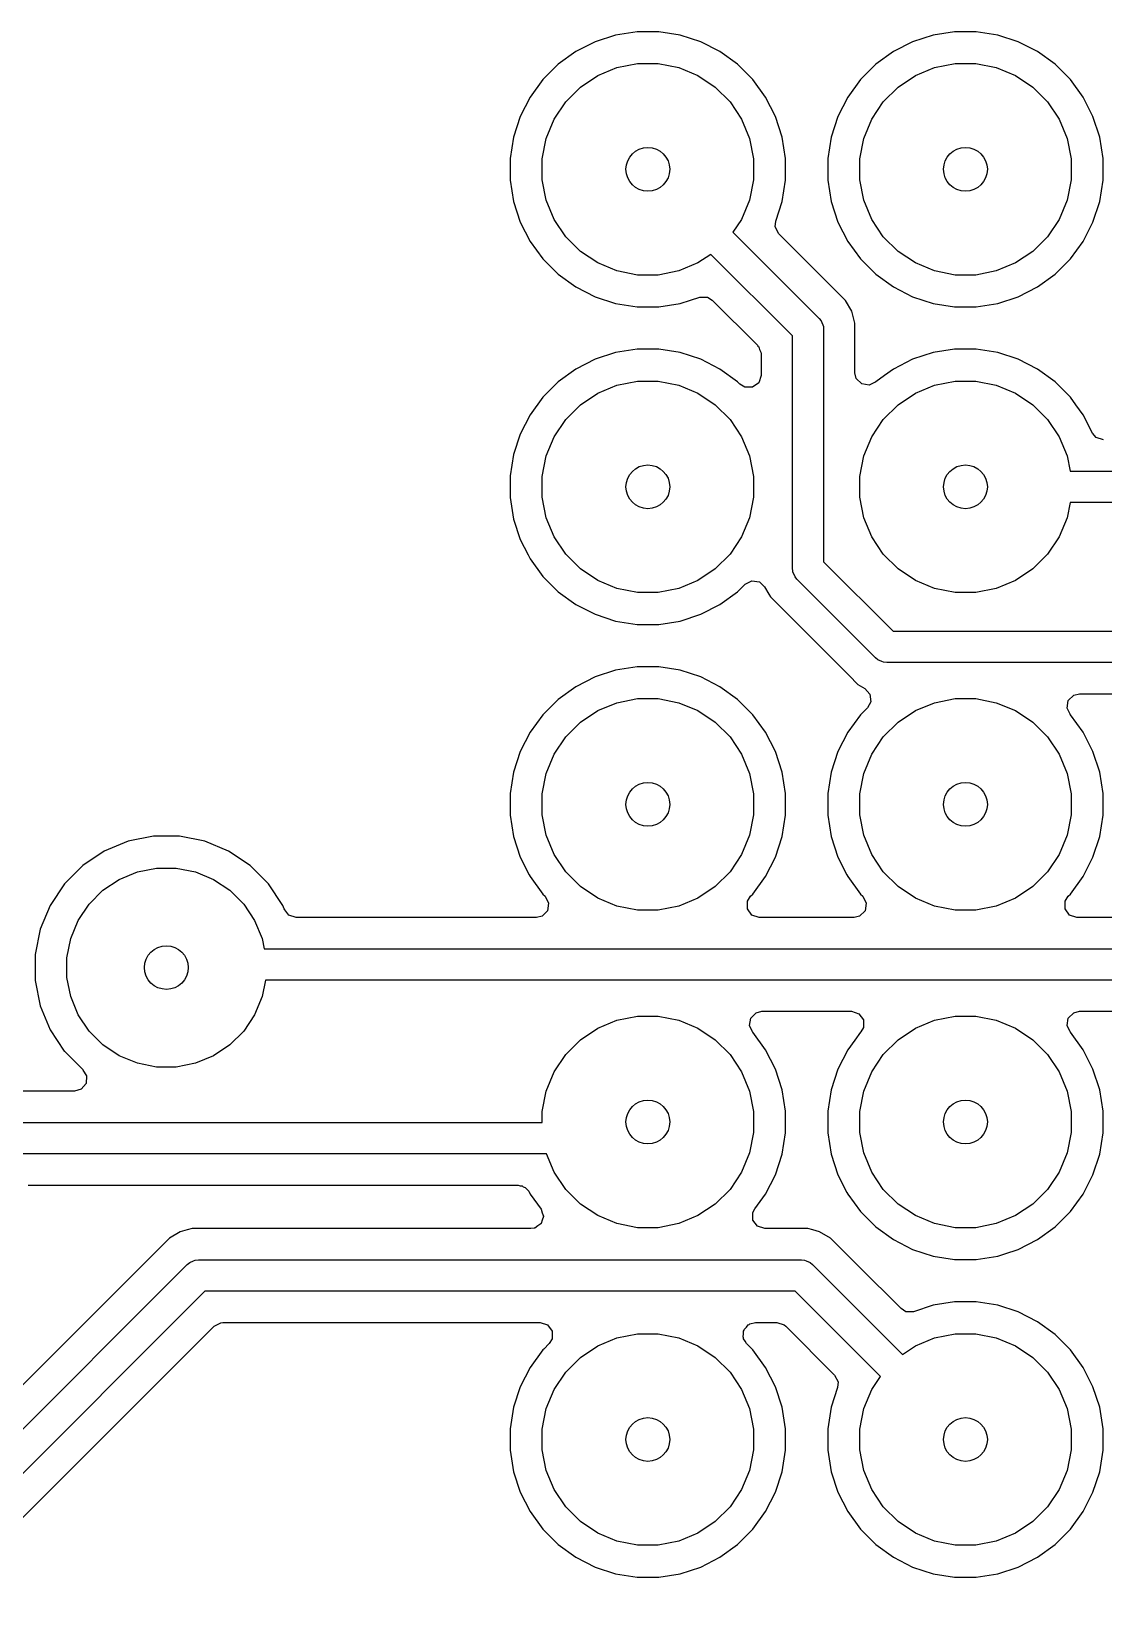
# Model space of a CAD drawing. Extents: x 0 to 130, y -140 to 0.
# Drawn here: x 37.54 to 46.11, y -99.42 to -86.75 of the extents above; entities that cross this region are included whole.
import ezdxf

# ---------------------------------------------------------------- set-up
doc = ezdxf.new("R2010")
doc.units = 0
doc.layers.add('BLACK', color=7, linetype='CONTINUOUS')

msp = doc.modelspace()

# ---------------------------------------------------------------- linework, layer by layer
at = {"layer": 'BLACK', "linetype": 'CONTINUOUS'}
for p, q in [((42.383386, -86.7495), (42.212297, -86.776597)), ((42.383389, -86.7495), (42.383386, -86.7495)), ((42.556611, -86.7495), (42.383389, -86.7495)), ((42.556614, -86.7495), (42.556611, -86.7495)), ((42.727702, -86.776597), (42.556614, -86.7495)), ((44.923386, -86.7495), (44.752297, -86.776597)), ((44.923389, -86.7495), (44.923386, -86.7495)), ((45.096611, -86.7495), (44.923389, -86.7495)), ((45.096614, -86.7495), (45.096611, -86.7495)), ((45.267702, -86.776597), (45.096614, -86.7495)), ((42.047558, -86.830125), (41.893214, -86.908766)), ((42.047561, -86.830123), (42.047558, -86.830125)), ((42.212293, -86.776598), (42.047561, -86.830123)), ((42.212297, -86.776597), (42.212293, -86.776598)), ((42.727706, -86.776598), (42.727702, -86.776597)), ((42.892438, -86.830123), (42.727706, -86.776598)), ((42.892441, -86.830125), (42.892438, -86.830123)), ((43.046785, -86.908766), (42.892441, -86.830125)), ((44.587558, -86.830125), (44.433214, -86.908766)), ((44.587561, -86.830123), (44.587558, -86.830125)), ((44.752293, -86.776598), (44.587561, -86.830123)), ((44.752297, -86.776597), (44.752293, -86.776598)), ((45.267706, -86.776598), (45.267702, -86.776597)), ((45.432438, -86.830123), (45.267706, -86.776598)), ((45.432441, -86.830125), (45.432438, -86.830123)), ((45.586785, -86.908766), (45.432441, -86.830125)), ((41.753073, -87.010585), (41.630585, -87.133073)), ((41.893214, -86.908766), (41.753073, -87.010585)), ((42.223258, -87.036601), (42.386685, -87.004093)), ((42.386685, -87.004093), (42.553315, -87.004093)), ((42.553315, -87.004093), (42.716742, -87.036601)), ((43.046787, -86.908767), (43.046785, -86.908766)), ((43.046788, -86.908768), (43.046787, -86.908767)), ((43.186928, -87.010586), (43.046788, -86.908768)), ((43.309414, -87.133072), (43.186928, -87.010586)), ((44.293073, -87.010585), (44.170585, -87.133073)), ((44.433214, -86.908766), (44.293073, -87.010585)), ((44.763258, -87.036601), (44.926685, -87.004093)), ((44.926685, -87.004093), (45.093315, -87.004093)), ((45.093315, -87.004093), (45.256742, -87.036601)), ((45.586787, -86.908767), (45.586785, -86.908766)), ((45.586788, -86.908768), (45.586787, -86.908767)), ((45.726928, -87.010586), (45.586788, -86.908768)), ((45.849414, -87.133072), (45.726928, -87.010586)), ((41.630585, -87.133073), (41.528766, -87.273214)), ((41.930766, -87.192941), (42.069313, -87.100367)), ((42.069313, -87.100367), (42.223258, -87.036601)), ((42.716742, -87.036601), (42.870687, -87.100367)), ((42.870687, -87.100367), (43.009234, -87.192941)), ((43.411232, -87.273212), (43.309414, -87.133072)), ((44.170585, -87.133073), (44.068766, -87.273214)), ((44.470766, -87.192941), (44.609313, -87.100367)), ((44.609313, -87.100367), (44.763258, -87.036601)), ((45.256742, -87.036601), (45.410687, -87.100367)), ((45.410687, -87.100367), (45.549234, -87.192941)), ((45.951232, -87.273212), (45.849414, -87.133072)), ((41.528766, -87.273214), (41.450125, -87.427558)), ((41.812941, -87.310766), (41.930766, -87.192941)), ((43.009234, -87.192941), (43.127059, -87.310766)), ((43.489873, -87.427555), (43.411232, -87.273212)), ((44.068766, -87.273214), (43.990125, -87.427558)), ((44.352941, -87.310766), (44.470766, -87.192941)), ((45.549234, -87.192941), (45.667059, -87.310766)), ((46.029873, -87.427555), (45.951232, -87.273212)), ((41.720367, -87.449313), (41.812941, -87.310766)), ((43.127059, -87.310766), (43.219633, -87.449313)), ((44.260367, -87.449313), (44.352941, -87.310766)), ((45.667059, -87.310766), (45.759633, -87.449313)), ((41.450123, -87.427561), (41.396598, -87.592293)), ((41.450125, -87.427558), (41.450123, -87.427561)), ((41.656601, -87.603258), (41.720367, -87.449313)), ((43.219633, -87.449313), (43.283399, -87.603258)), ((43.489873, -87.427557), (43.489873, -87.427555)), ((43.489874, -87.427558), (43.489873, -87.427557)), ((43.489876, -87.427561), (43.489874, -87.427558)), ((43.543401, -87.592293), (43.489876, -87.427561)), ((43.990123, -87.427561), (43.936598, -87.592293)), ((43.990125, -87.427558), (43.990123, -87.427561)), ((44.196601, -87.603258), (44.260367, -87.449313)), ((45.759633, -87.449313), (45.823399, -87.603258)), ((46.029873, -87.427557), (46.029873, -87.427555)), ((46.029874, -87.427558), (46.029873, -87.427557)), ((46.029876, -87.427561), (46.029874, -87.427558)), ((46.083401, -87.592293), (46.029876, -87.427561)), ((41.396597, -87.592297), (41.3695, -87.763385)), ((41.396598, -87.592293), (41.396597, -87.592297)), ((41.624093, -87.766685), (41.656601, -87.603258)), ((43.283399, -87.603258), (43.315907, -87.766685)), ((43.543402, -87.592297), (43.543401, -87.592293)), ((43.5705, -87.763385), (43.543402, -87.592297)), ((43.936597, -87.592297), (43.9095, -87.763385)), ((43.936598, -87.592293), (43.936597, -87.592297)), ((44.164093, -87.766685), (44.196601, -87.603258)), ((45.823399, -87.603258), (45.855907, -87.766685)), ((46.083402, -87.592297), (46.083401, -87.592293)), ((46.1105, -87.763385), (46.083402, -87.592297)), ((41.3695, -87.763385), (41.3695, -87.936614)), ((41.624093, -87.933315), (41.624093, -87.766685)), ((43.315907, -87.766685), (43.315907, -87.933315)), ((43.5705, -87.936614), (43.5705, -87.763385)), ((43.9095, -87.763385), (43.9095, -87.936614)), ((44.164093, -87.933315), (44.164093, -87.766685)), ((45.855907, -87.766685), (45.855907, -87.933315)), ((46.1105, -87.936614), (46.1105, -87.763385)), ((41.3695, -87.936614), (41.396597, -88.107702)), ((41.656601, -88.096742), (41.624093, -87.933315)), ((43.315907, -87.933315), (43.283399, -88.096742)), ((43.543402, -88.107702), (43.5705, -87.936614)), ((43.9095, -87.936614), (43.936597, -88.107702)), ((44.196601, -88.096742), (44.164093, -87.933315)), ((45.855907, -87.933315), (45.823399, -88.096742)), ((46.083402, -88.107702), (46.1105, -87.936614)), ((41.396597, -88.107702), (41.396598, -88.107706)), ((41.396598, -88.107706), (41.450123, -88.272438)), ((41.720367, -88.250687), (41.656601, -88.096742)), ((43.283399, -88.096742), (43.219633, -88.250687)), ((43.492339, -88.264854), (43.543402, -88.107702)), ((43.936597, -88.107702), (43.936598, -88.107706)), ((43.936598, -88.107706), (43.990123, -88.272438)), ((44.260367, -88.250687), (44.196601, -88.096742)), ((45.823399, -88.096742), (45.759633, -88.250687)), ((46.029876, -88.272438), (46.083401, -88.107706)), ((46.083401, -88.107706), (46.083402, -88.107702)), ((41.450123, -88.272438), (41.450125, -88.272441)), ((41.450125, -88.272441), (41.450126, -88.272444)), ((41.450126, -88.272444), (41.450127, -88.272445)), ((41.450127, -88.272445), (41.528768, -88.426788)), ((41.812941, -88.389234), (41.720367, -88.250687)), ((43.219633, -88.250687), (43.150671, -88.353895)), ((43.488712, -88.310935), (43.492339, -88.264854)), ((43.990123, -88.272438), (43.990125, -88.272441)), ((43.990125, -88.272441), (43.990126, -88.272444)), ((43.990126, -88.272444), (43.990127, -88.272445)), ((43.990127, -88.272445), (44.068768, -88.426788)), ((44.352941, -88.389234), (44.260367, -88.250687)), ((45.759633, -88.250687), (45.667059, -88.389234)), ((45.951232, -88.426788), (46.029873, -88.272445)), ((46.029873, -88.272445), (46.029874, -88.27244)), ((46.029874, -88.27244), (46.029876, -88.272438)), ((41.930766, -88.507059), (41.812941, -88.389234)), ((43.150671, -88.353895), (43.839189, -89.042412)), ((43.516488, -88.365451), (43.488712, -88.310935)), ((44.051275, -88.900237), (43.516488, -88.365451)), ((44.470766, -88.507059), (44.352941, -88.389234)), ((45.667059, -88.389234), (45.549234, -88.507059)), ((41.528768, -88.426788), (41.630586, -88.566928)), ((42.069313, -88.599633), (41.930766, -88.507059)), ((42.973895, -88.530671), (42.870687, -88.599633)), ((43.6258, -89.182576), (42.973895, -88.530671)), ((44.068768, -88.426788), (44.170586, -88.566928)), ((44.609313, -88.599633), (44.470766, -88.507059)), ((45.549234, -88.507059), (45.410687, -88.599633)), ((45.849414, -88.566928), (45.951232, -88.426788)), ((41.630586, -88.566928), (41.753072, -88.689414)), ((42.223258, -88.663399), (42.069313, -88.599633)), ((42.386685, -88.695907), (42.223258, -88.663399)), ((42.716742, -88.663399), (42.553315, -88.695907)), ((42.870687, -88.599633), (42.716742, -88.663399)), ((44.170586, -88.566928), (44.293072, -88.689414)), ((44.763258, -88.663399), (44.609313, -88.599633)), ((44.926685, -88.695907), (44.763258, -88.663399)), ((45.256742, -88.663399), (45.093315, -88.695907)), ((45.410687, -88.599633), (45.256742, -88.663399)), ((45.726928, -88.689414), (45.849414, -88.566928)), ((41.753072, -88.689414), (41.893212, -88.791232)), ((41.893212, -88.791232), (42.047555, -88.869873)), ((42.553315, -88.695907), (42.386685, -88.695907)), ((44.293072, -88.689414), (44.433212, -88.791232)), ((44.433212, -88.791232), (44.587555, -88.869873)), ((45.093315, -88.695907), (44.926685, -88.695907)), ((45.432445, -88.869873), (45.586788, -88.791232)), ((45.586788, -88.791232), (45.726928, -88.689414)), ((42.047555, -88.869873), (42.047557, -88.869873)), ((42.047557, -88.869873), (42.047558, -88.869874)), ((42.047558, -88.869874), (42.047561, -88.869876)), ((42.047561, -88.869876), (42.212293, -88.923401)), ((42.727702, -88.923402), (42.81053, -88.896489)), ((42.81053, -88.896489), (42.884855, -88.872338)), ((42.884855, -88.872338), (42.94604, -88.872338)), ((42.94604, -88.872338), (42.985452, -88.896489)), ((42.985452, -88.896489), (43.346304, -89.257341)), ((44.100711, -88.985863), (44.051275, -88.900237)), ((44.587555, -88.869873), (44.587557, -88.869873)), ((44.587557, -88.869873), (44.587558, -88.869874)), ((44.587558, -88.869874), (44.587561, -88.869876)), ((44.587561, -88.869876), (44.752293, -88.923401)), ((45.267706, -88.923401), (45.432438, -88.869876)), ((45.432438, -88.869876), (45.43244, -88.869874)), ((45.43244, -88.869874), (45.432445, -88.869873)), ((42.212293, -88.923401), (42.212297, -88.923402)), ((42.212297, -88.923402), (42.383386, -88.9505)), ((42.383386, -88.9505), (42.383389, -88.9505)), ((42.383389, -88.9505), (42.556614, -88.9505)), ((42.556614, -88.9505), (42.727702, -88.923402)), ((43.839189, -89.042412), (43.854734, -89.061354)), ((44.114562, -89.037558), (44.100711, -88.985863)), ((44.1263, -89.081365), (44.114562, -89.037558)), ((44.752293, -88.923401), (44.752297, -88.923402)), ((44.752297, -88.923402), (44.923386, -88.9505)), ((44.923386, -88.9505), (44.923389, -88.9505)), ((44.923389, -88.9505), (45.096614, -88.9505)), ((45.096614, -88.9505), (45.267702, -88.923402)), ((45.267702, -88.923402), (45.267706, -88.923401)), ((43.854734, -89.061354), (43.873398, -89.106414)), ((43.873398, -89.106414), (43.8758, -89.1308)), ((43.8758, -89.1308), (43.8758, -90.988875)), ((44.1263, -89.478351), (44.1263, -89.081365)), ((42.383386, -89.2895), (42.212297, -89.316597)), ((42.383389, -89.2895), (42.383386, -89.2895)), ((42.556611, -89.2895), (42.383389, -89.2895)), ((42.556614, -89.2895), (42.556611, -89.2895)), ((42.727702, -89.316597), (42.556614, -89.2895)), ((43.346304, -89.257341), (43.34993, -89.264458)), ((43.34993, -89.264458), (43.356393, -89.269154)), ((43.356393, -89.269154), (43.363556, -89.291202)), ((43.363556, -89.291202), (43.374081, -89.311858)), ((43.6258, -91.040651), (43.6258, -89.182576)), ((44.923386, -89.2895), (44.752297, -89.316597)), ((44.923389, -89.2895), (44.923386, -89.2895)), ((45.096611, -89.2895), (44.923389, -89.2895)), ((45.096614, -89.2895), (45.096611, -89.2895)), ((45.267702, -89.316597), (45.096614, -89.2895)), ((42.047558, -89.370125), (41.893214, -89.448766)), ((42.047561, -89.370123), (42.047558, -89.370125)), ((42.212293, -89.316598), (42.047561, -89.370123)), ((42.212297, -89.316597), (42.212293, -89.316598)), ((42.727706, -89.316598), (42.727702, -89.316597)), ((42.892438, -89.370123), (42.727706, -89.316598)), ((42.892441, -89.370125), (42.892438, -89.370123)), ((43.046785, -89.448766), (42.892441, -89.370125)), ((43.374081, -89.311858), (43.3753, -89.327345)), ((43.3753, -89.327345), (43.3753, -89.499951)), ((44.587558, -89.370125), (44.433214, -89.448766)), ((44.587561, -89.370123), (44.587558, -89.370125)), ((44.752293, -89.316598), (44.587561, -89.370123)), ((44.752297, -89.316597), (44.752293, -89.316598)), ((45.267706, -89.316598), (45.267702, -89.316597)), ((45.432438, -89.370123), (45.267706, -89.316598)), ((45.432441, -89.370125), (45.432438, -89.370123)), ((45.586785, -89.448766), (45.432441, -89.370125)), ((41.753073, -89.550585), (41.630585, -89.673073)), ((41.893214, -89.448766), (41.753073, -89.550585)), ((42.223258, -89.576601), (42.386685, -89.544093)), ((42.386685, -89.544093), (42.553315, -89.544093)), ((42.553315, -89.544093), (42.716742, -89.576601)), ((43.046787, -89.448767), (43.046785, -89.448766)), ((43.046788, -89.448768), (43.046787, -89.448767)), ((43.186928, -89.550586), (43.046788, -89.448768)), ((43.206298, -89.569956), (43.186928, -89.550586)), ((43.3753, -89.499951), (43.356393, -89.558142)), ((44.13709, -89.523296), (44.1263, -89.478351)), ((44.180355, -89.566561), (44.13709, -89.523296)), ((44.288858, -89.551639), (44.240787, -89.576132)), ((44.290115, -89.553111), (44.288858, -89.551639)), ((44.293063, -89.550593), (44.290115, -89.553111)), ((44.29307, -89.550587), (44.293063, -89.550593)), ((44.293072, -89.550586), (44.29307, -89.550587)), ((44.362765, -89.499951), (44.293072, -89.550586)), ((44.433214, -89.448766), (44.362765, -89.499951)), ((44.763258, -89.576601), (44.926685, -89.544093)), ((44.926685, -89.544093), (45.093315, -89.544093)), ((45.093315, -89.544093), (45.256742, -89.576601)), ((45.586787, -89.448767), (45.586785, -89.448766)), ((45.586788, -89.448768), (45.586787, -89.448767)), ((45.726928, -89.550586), (45.586788, -89.448768)), ((45.849414, -89.673072), (45.726928, -89.550586)), ((41.630585, -89.673073), (41.528766, -89.813214)), ((41.930766, -89.732941), (42.069313, -89.640367)), ((42.069313, -89.640367), (42.223258, -89.576601)), ((42.716742, -89.576601), (42.870687, -89.640367)), ((42.870687, -89.640367), (43.009234, -89.732941)), ((43.245707, -89.594106), (43.206298, -89.569956)), ((43.306893, -89.594106), (43.245707, -89.594106)), ((43.356393, -89.558142), (43.306893, -89.594106)), ((44.240787, -89.576132), (44.180355, -89.566561)), ((44.470766, -89.732941), (44.609313, -89.640367)), ((44.609313, -89.640367), (44.763258, -89.576601)), ((45.256742, -89.576601), (45.410687, -89.640367)), ((45.410687, -89.640367), (45.549234, -89.732941)), ((45.8937, -89.734026), (45.849414, -89.673072)), ((41.812941, -89.850766), (41.930766, -89.732941)), ((43.009234, -89.732941), (43.127059, -89.850766)), ((44.352941, -89.850766), (44.470766, -89.732941)), ((45.549234, -89.732941), (45.667059, -89.850766)), ((45.951233, -89.813213), (45.8937, -89.734026)), ((41.528766, -89.813214), (41.450125, -89.967558)), ((41.720367, -89.989313), (41.812941, -89.850766)), ((43.127059, -89.850766), (43.219633, -89.989313)), ((44.260367, -89.989313), (44.352941, -89.850766)), ((45.667059, -89.850766), (45.759633, -89.989313)), ((46.02625, -89.960445), (45.951233, -89.813213)), ((41.450123, -89.967561), (41.396598, -90.132293)), ((41.450125, -89.967558), (41.450123, -89.967561)), ((41.656601, -90.143258), (41.720367, -89.989313)), ((43.219633, -89.989313), (43.283399, -90.143258)), ((44.196601, -90.143258), (44.260367, -89.989313)), ((45.759633, -89.989313), (45.823399, -90.143258)), ((46.056269, -89.995593), (46.02625, -89.960445)), ((46.11446, -90.0145), (46.056269, -89.995593)), ((41.396597, -90.132297), (41.3695, -90.303385)), ((41.396598, -90.132293), (41.396597, -90.132297)), ((41.624093, -90.306685), (41.656601, -90.143258)), ((43.283399, -90.143258), (43.315907, -90.306685)), ((44.164093, -90.306685), (44.196601, -90.143258)), ((45.823399, -90.143258), (45.847615, -90.265)), ((41.3695, -90.303385), (41.3695, -90.476614)), ((41.624093, -90.473315), (41.624093, -90.306685)), ((43.315907, -90.306685), (43.315907, -90.473315)), ((44.164093, -90.473315), (44.164093, -90.306685)), ((45.847615, -90.265), (47.669828, -90.265)), ((41.3695, -90.476614), (41.396597, -90.647702)), ((41.656601, -90.636742), (41.624093, -90.473315)), ((43.315907, -90.473315), (43.283399, -90.636742)), ((44.196601, -90.636742), (44.164093, -90.473315)), ((45.847615, -90.515), (45.823399, -90.636742)), ((47.721604, -90.515), (45.847615, -90.515)), ((41.396597, -90.647702), (41.396598, -90.647706)), ((41.396598, -90.647706), (41.450123, -90.812438)), ((41.720367, -90.790687), (41.656601, -90.636742)), ((43.283399, -90.636742), (43.219633, -90.790687)), ((44.260367, -90.790687), (44.196601, -90.636742)), ((45.823399, -90.636742), (45.759633, -90.790687)), ((41.450123, -90.812438), (41.450125, -90.812441)), ((41.450125, -90.812441), (41.512318, -90.934504)), ((41.812941, -90.929234), (41.720367, -90.790687)), ((43.219633, -90.790687), (43.127059, -90.929234)), ((44.352941, -90.929234), (44.260367, -90.790687)), ((45.759633, -90.790687), (45.667059, -90.929234)), ((41.512318, -90.934504), (41.528768, -90.966788)), ((41.930766, -91.047059), (41.812941, -90.929234)), ((43.127059, -90.929234), (43.009234, -91.047059)), ((44.470766, -91.047059), (44.352941, -90.929234)), ((45.667059, -90.929234), (45.549234, -91.047059)), ((41.528768, -90.966788), (41.630586, -91.106928)), ((42.069313, -91.139633), (41.930766, -91.047059)), ((43.009234, -91.047059), (42.870687, -91.139633)), ((43.628202, -91.065037), (43.6258, -91.040651)), ((43.628202, -91.065038), (43.628202, -91.065037)), ((43.630051, -91.069501), (43.628202, -91.065038)), ((43.646866, -91.110097), (43.630051, -91.069501)), ((43.8758, -90.988875), (44.431725, -91.5448)), ((44.609313, -91.139633), (44.470766, -91.047059)), ((45.549234, -91.047059), (45.410687, -91.139633)), ((41.630586, -91.106928), (41.753072, -91.229414)), ((42.223258, -91.203399), (42.069313, -91.139633)), ((42.870687, -91.139633), (42.716742, -91.203399)), ((43.186928, -91.229414), (43.247386, -91.168955)), ((43.247386, -91.168955), (43.3019, -91.141179)), ((43.3019, -91.141179), (43.362332, -91.15075)), ((43.362332, -91.15075), (43.403124, -91.18946)), ((43.403124, -91.18946), (43.437787, -91.249498)), ((43.646871, -91.110102), (43.646866, -91.110097)), ((43.662412, -91.129039), (43.646871, -91.110102)), ((44.291561, -91.758188), (43.662412, -91.129039)), ((44.763258, -91.203399), (44.609313, -91.139633)), ((45.410687, -91.139633), (45.256742, -91.203399)), ((41.753072, -91.229414), (41.893212, -91.331232)), ((42.386685, -91.235907), (42.223258, -91.203399)), ((42.553315, -91.235907), (42.386685, -91.235907)), ((42.716742, -91.203399), (42.553315, -91.235907)), ((43.046788, -91.331232), (43.186928, -91.229414)), ((43.437787, -91.249498), (43.437788, -91.249498)), ((43.437788, -91.249498), (43.450327, -91.271215)), ((43.450327, -91.271215), (44.079474, -91.900362)), ((44.926685, -91.235907), (44.763258, -91.203399)), ((45.093315, -91.235907), (44.926685, -91.235907)), ((45.256742, -91.203399), (45.093315, -91.235907)), ((41.893212, -91.331232), (42.047555, -91.409873)), ((42.047555, -91.409873), (42.047557, -91.409873)), ((42.047557, -91.409873), (42.047558, -91.409874)), ((42.047558, -91.409874), (42.047561, -91.409876)), ((42.047561, -91.409876), (42.212293, -91.463401)), ((42.727706, -91.463401), (42.892438, -91.409876)), ((42.892438, -91.409876), (42.89244, -91.409874)), ((42.89244, -91.409874), (42.892445, -91.409873)), ((42.892445, -91.409873), (43.046788, -91.331232)), ((42.212293, -91.463401), (42.212297, -91.463402)), ((42.212297, -91.463402), (42.383386, -91.4905)), ((42.383386, -91.4905), (42.383389, -91.4905)), ((42.383389, -91.4905), (42.556614, -91.4905)), ((42.556614, -91.4905), (42.727702, -91.463402)), ((42.727702, -91.463402), (42.727706, -91.463401)), ((44.431725, -91.5448), (47.026424, -91.5448)), ((42.383386, -91.8295), (42.212297, -91.856597)), ((42.383389, -91.8295), (42.383386, -91.8295)), ((42.556611, -91.8295), (42.383389, -91.8295)), ((42.556614, -91.8295), (42.556611, -91.8295)), ((42.727702, -91.856597), (42.556614, -91.8295)), ((44.310497, -91.773728), (44.291561, -91.758188)), ((44.310503, -91.773734), (44.310497, -91.773728)), ((44.342364, -91.786931), (44.310503, -91.773734)), ((44.355562, -91.792398), (44.342364, -91.786931)), ((44.355563, -91.792398), (44.355562, -91.792398)), ((44.379949, -91.7948), (44.355563, -91.792398)), ((47.0782, -91.7948), (44.379949, -91.7948)), ((42.047558, -91.910125), (41.893214, -91.988766)), ((42.047561, -91.910123), (42.047558, -91.910125)), ((42.212293, -91.856598), (42.047561, -91.910123)), ((42.212297, -91.856597), (42.212293, -91.856598)), ((42.727706, -91.856598), (42.727702, -91.856597)), ((42.892438, -91.910123), (42.727706, -91.856598)), ((42.892441, -91.910125), (42.892438, -91.910123)), ((43.046785, -91.988766), (42.892441, -91.910125)), ((44.079474, -91.900362), (44.079473, -91.900362)), ((44.079473, -91.900362), (44.149385, -91.970274)), ((41.893214, -91.988766), (41.753073, -92.090585)), ((42.223258, -92.116601), (42.386685, -92.084093)), ((42.386685, -92.084093), (42.553315, -92.084093)), ((42.553315, -92.084093), (42.716742, -92.116601)), ((43.046787, -91.988767), (43.046785, -91.988766)), ((43.046788, -91.988768), (43.046787, -91.988767)), ((43.186928, -92.090586), (43.046788, -91.988768)), ((44.149385, -91.970274), (44.20502, -92.002395)), ((44.20502, -92.002395), (44.24596, -92.047865)), ((44.24596, -92.047865), (44.252355, -92.108715)), ((44.763258, -92.116601), (44.926685, -92.084093)), ((44.926685, -92.084093), (45.093315, -92.084093)), ((45.093315, -92.084093), (45.256742, -92.116601)), ((45.832439, -92.099355), (45.875704, -92.05609)), ((45.875704, -92.05609), (45.920649, -92.0453)), ((45.920649, -92.0453), (47.127636, -92.0453)), ((41.630585, -92.213073), (41.528766, -92.353214)), ((41.753073, -92.090585), (41.630585, -92.213073)), ((41.930766, -92.272941), (42.069313, -92.180367)), ((42.069313, -92.180367), (42.223258, -92.116601)), ((42.716742, -92.116601), (42.870687, -92.180367)), ((42.870687, -92.180367), (43.009234, -92.272941)), ((43.309414, -92.213072), (43.186928, -92.090586)), ((43.411232, -92.353212), (43.309414, -92.213072)), ((44.170588, -92.213069), (44.068766, -92.353214)), ((44.225523, -92.158134), (44.170588, -92.213069)), ((44.252355, -92.108715), (44.225523, -92.158134)), ((44.470766, -92.272941), (44.609313, -92.180367)), ((44.609313, -92.180367), (44.763258, -92.116601)), ((45.256742, -92.116601), (45.410687, -92.180367)), ((45.410687, -92.180367), (45.549234, -92.272941)), ((45.822868, -92.159787), (45.832439, -92.099355)), ((45.848018, -92.209149), (45.822868, -92.159787)), ((45.846889, -92.210115), (45.848018, -92.209149)), ((45.849406, -92.213063), (45.846889, -92.210115)), ((45.849408, -92.213066), (45.849406, -92.213063)), ((45.849414, -92.213072), (45.849408, -92.213066)), ((45.951232, -92.353212), (45.849414, -92.213072)), ((41.812941, -92.390766), (41.930766, -92.272941)), ((43.009234, -92.272941), (43.127059, -92.390766)), ((44.352941, -92.390766), (44.470766, -92.272941)), ((45.549234, -92.272941), (45.667059, -92.390766)), ((41.528766, -92.353214), (41.450125, -92.507558)), ((41.720367, -92.529313), (41.812941, -92.390766)), ((43.127059, -92.390766), (43.219633, -92.529313)), ((43.489873, -92.507555), (43.411232, -92.353212)), ((44.068766, -92.353214), (43.990125, -92.507558)), ((44.260367, -92.529313), (44.352941, -92.390766)), ((45.667059, -92.390766), (45.759633, -92.529313)), ((46.029873, -92.507555), (45.951232, -92.353212)), ((41.450123, -92.507561), (41.396598, -92.672293)), ((41.450125, -92.507558), (41.450123, -92.507561)), ((41.656601, -92.683258), (41.720367, -92.529313)), ((43.219633, -92.529313), (43.283399, -92.683258)), ((43.489873, -92.507557), (43.489873, -92.507555)), ((43.489874, -92.507558), (43.489873, -92.507557)), ((43.489876, -92.507561), (43.489874, -92.507558)), ((43.543401, -92.672293), (43.489876, -92.507561)), ((43.990123, -92.507561), (43.936598, -92.672293)), ((43.990125, -92.507558), (43.990123, -92.507561)), ((44.196601, -92.683258), (44.260367, -92.529313)), ((45.759633, -92.529313), (45.823399, -92.683258)), ((46.029873, -92.507557), (46.029873, -92.507555)), ((46.029874, -92.507558), (46.029873, -92.507557)), ((46.029876, -92.507561), (46.029874, -92.507558)), ((46.083401, -92.672293), (46.029876, -92.507561)), ((41.396597, -92.672297), (41.3695, -92.843385)), ((41.396598, -92.672293), (41.396597, -92.672297)), ((41.624093, -92.846685), (41.656601, -92.683258)), ((43.283399, -92.683258), (43.315907, -92.846685)), ((43.543402, -92.672297), (43.543401, -92.672293)), ((43.5705, -92.843385), (43.543402, -92.672297)), ((43.936597, -92.672297), (43.9095, -92.843385)), ((43.936598, -92.672293), (43.936597, -92.672297)), ((44.164093, -92.846685), (44.196601, -92.683258)), ((45.823399, -92.683258), (45.855907, -92.846685)), ((46.083402, -92.672297), (46.083401, -92.672293)), ((46.1105, -92.843385), (46.083402, -92.672297)), ((41.3695, -92.843385), (41.3695, -93.016614)), ((41.624093, -93.013315), (41.624093, -92.846685)), ((43.315907, -92.846685), (43.315907, -93.013315)), ((43.5705, -93.016614), (43.5705, -92.843385)), ((43.9095, -92.843385), (43.9095, -93.016614)), ((44.164093, -93.013315), (44.164093, -92.846685)), ((45.855907, -92.846685), (45.855907, -93.013315)), ((46.1105, -93.016614), (46.1105, -92.843385)), ((41.3695, -93.016614), (41.396597, -93.187702)), ((41.656601, -93.176742), (41.624093, -93.013315)), ((43.315907, -93.013315), (43.283399, -93.176742)), ((43.543402, -93.187702), (43.5705, -93.016614)), ((43.9095, -93.016614), (43.936597, -93.187702)), ((44.196601, -93.176742), (44.164093, -93.013315)), ((45.855907, -93.013315), (45.823399, -93.176742)), ((46.083402, -93.187702), (46.1105, -93.016614)), ((38.313581, -93.225069), (38.122402, -93.304258)), ((38.516532, -93.1847), (38.313581, -93.225069)), ((38.516535, -93.1847), (38.516532, -93.1847)), ((38.723465, -93.1847), (38.516535, -93.1847)), ((38.723467, -93.1847), (38.723465, -93.1847)), ((38.926418, -93.225069), (38.723467, -93.1847)), ((39.117597, -93.304258), (38.926418, -93.225069)), ((41.396597, -93.187702), (41.396598, -93.187706)), ((41.396598, -93.187706), (41.450123, -93.352438)), ((41.720367, -93.330687), (41.656601, -93.176742)), ((43.283399, -93.176742), (43.219633, -93.330687)), ((43.489876, -93.352438), (43.543401, -93.187706)), ((43.543401, -93.187706), (43.543402, -93.187702)), ((43.936597, -93.187702), (43.936598, -93.187706)), ((43.936598, -93.187706), (43.990123, -93.352438)), ((44.260367, -93.330687), (44.196601, -93.176742)), ((45.823399, -93.176742), (45.759633, -93.330687)), ((46.029876, -93.352438), (46.083401, -93.187706)), ((46.083401, -93.187706), (46.083402, -93.187702)), ((38.122402, -93.304258), (37.950348, -93.41922)), ((39.289651, -93.41922), (39.117597, -93.304258)), ((41.450123, -93.352438), (41.450125, -93.352441)), ((41.450125, -93.352441), (41.521677, -93.492872)), ((41.812941, -93.469234), (41.720367, -93.330687)), ((43.219633, -93.330687), (43.127059, -93.469234)), ((43.411232, -93.506788), (43.489873, -93.352445)), ((43.489873, -93.352445), (43.489874, -93.35244)), ((43.489874, -93.35244), (43.489876, -93.352438)), ((43.990123, -93.352438), (43.990125, -93.352441)), ((43.990125, -93.352441), (44.061677, -93.492872)), ((44.352941, -93.469234), (44.260367, -93.330687)), ((45.759633, -93.330687), (45.667059, -93.469234)), ((45.951232, -93.506788), (46.029873, -93.352445)), ((46.029873, -93.352445), (46.029874, -93.35244)), ((46.029874, -93.35244), (46.029876, -93.352438)), ((37.950348, -93.41922), (37.80402, -93.565548)), ((38.242883, -93.529663), (38.387772, -93.469648)), ((38.387772, -93.469648), (38.541586, -93.439052)), ((38.541586, -93.439052), (38.698414, -93.439052)), ((38.698414, -93.439052), (38.852228, -93.469648)), ((38.852228, -93.469648), (38.997117, -93.529663)), ((39.289655, -93.419223), (39.289651, -93.41922)), ((39.435977, -93.565545), (39.289655, -93.419223)), ((41.930766, -93.587059), (41.812941, -93.469234)), ((43.127059, -93.469234), (43.009234, -93.587059)), ((44.470766, -93.587059), (44.352941, -93.469234)), ((45.667059, -93.469234), (45.549234, -93.587059)), ((37.80402, -93.565548), (37.689058, -93.737602)), ((38.112485, -93.616792), (38.242883, -93.529663)), ((38.997117, -93.529663), (39.127515, -93.616792)), ((39.550941, -93.737602), (39.435977, -93.565545)), ((41.521677, -93.492872), (41.528768, -93.506788)), ((41.528768, -93.506788), (41.630586, -93.646928)), ((42.069313, -93.679633), (41.930766, -93.587059)), ((43.009234, -93.587059), (42.870687, -93.679633)), ((43.309414, -93.646928), (43.411232, -93.506788)), ((44.061677, -93.492872), (44.068768, -93.506788)), ((44.068768, -93.506788), (44.170586, -93.646928)), ((44.609313, -93.679633), (44.470766, -93.587059)), ((45.549234, -93.587059), (45.410687, -93.679633)), ((45.849414, -93.646928), (45.951232, -93.506788)), ((37.914463, -93.858083), (38.001592, -93.727685)), ((38.001592, -93.727685), (38.112485, -93.616792)), ((39.127515, -93.616792), (39.238408, -93.727685)), ((39.238408, -93.727685), (39.325537, -93.858083)), ((41.630586, -93.646928), (41.648956, -93.665298)), ((41.648956, -93.665298), (41.676732, -93.719813)), ((41.676732, -93.719813), (41.667161, -93.780245)), ((42.223258, -93.743399), (42.069313, -93.679633)), ((42.870687, -93.679633), (42.716742, -93.743399)), ((43.266894, -93.704707), (43.291043, -93.665298)), ((43.266894, -93.765893), (43.266894, -93.704707)), ((43.291043, -93.665298), (43.309414, -93.646928)), ((44.170586, -93.646928), (44.188956, -93.665298)), ((44.188956, -93.665298), (44.216732, -93.719813)), ((44.216732, -93.719813), (44.207161, -93.780245)), ((44.763258, -93.743399), (44.609313, -93.679633)), ((45.410687, -93.679633), (45.256742, -93.743399)), ((45.806894, -93.704707), (45.831043, -93.665298)), ((45.806894, -93.765893), (45.806894, -93.704707)), ((45.831043, -93.665298), (45.849414, -93.646928)), ((37.689058, -93.737602), (37.609869, -93.928781)), ((37.854448, -94.002972), (37.914463, -93.858083)), ((39.325537, -93.858083), (39.385552, -94.002972)), ((39.56266, -93.765893), (39.550941, -93.737602)), ((39.565681, -93.773187), (39.56266, -93.765893)), ((39.598954, -93.815393), (39.565681, -93.773187)), ((39.657145, -93.8343), (39.598954, -93.815393)), ((41.578951, -93.8343), (39.657145, -93.8343)), ((41.623896, -93.82351), (41.578951, -93.8343)), ((41.667161, -93.780245), (41.623896, -93.82351)), ((42.386685, -93.775907), (42.223258, -93.743399)), ((42.553315, -93.775907), (42.386685, -93.775907)), ((42.716742, -93.743399), (42.553315, -93.775907)), ((43.302858, -93.815393), (43.266894, -93.765893)), ((43.361049, -93.8343), (43.302858, -93.815393)), ((44.118951, -93.8343), (43.361049, -93.8343)), ((44.163896, -93.82351), (44.118951, -93.8343)), ((44.207161, -93.780245), (44.163896, -93.82351)), ((44.926685, -93.775907), (44.763258, -93.743399)), ((45.093315, -93.775907), (44.926685, -93.775907)), ((45.256742, -93.743399), (45.093315, -93.775907)), ((45.842858, -93.815393), (45.806894, -93.765893)), ((45.901049, -93.8343), (45.842858, -93.815393)), ((49.04714, -93.8343), (45.901049, -93.8343)), ((37.609869, -93.928781), (37.5695, -94.131732)), ((37.823852, -94.156786), (37.854448, -94.002972)), ((39.385552, -94.002972), (39.401829, -94.0848)), ((39.401829, -94.0848), (49.313985, -94.0848)), ((37.5695, -94.131732), (37.5695, -94.338667)), ((37.823852, -94.313614), (37.823852, -94.156786)), ((37.5695, -94.338667), (37.609869, -94.541618)), ((37.854448, -94.467428), (37.823852, -94.313614)), ((39.411934, -94.3348), (39.385552, -94.467428)), ((49.313985, -94.3348), (39.411934, -94.3348)), ((37.914463, -94.612317), (37.854448, -94.467428)), ((39.385552, -94.467428), (39.325537, -94.612317)), ((37.609869, -94.541618), (37.689058, -94.732797)), ((38.001592, -94.742715), (37.914463, -94.612317)), ((39.325537, -94.612317), (39.238408, -94.742715)), ((43.292439, -94.639355), (43.335704, -94.59609)), ((43.335704, -94.59609), (43.380649, -94.5853)), ((43.380649, -94.5853), (44.099351, -94.5853)), ((44.099351, -94.5853), (44.157542, -94.604207)), ((44.157542, -94.604207), (44.193506, -94.653707)), ((45.832439, -94.639355), (45.875704, -94.59609)), ((45.875704, -94.59609), (45.920649, -94.5853)), ((45.920649, -94.5853), (49.04714, -94.5853)), ((37.689058, -94.732797), (37.802586, -94.902705)), ((38.112485, -94.853608), (38.001592, -94.742715)), ((39.238408, -94.742715), (39.127515, -94.853608)), ((41.930766, -94.812941), (42.069313, -94.720367)), ((42.069313, -94.720367), (42.223258, -94.656601)), ((42.223258, -94.656601), (42.386685, -94.624093)), ((42.386685, -94.624093), (42.553315, -94.624093)), ((42.553315, -94.624093), (42.716742, -94.656601)), ((42.716742, -94.656601), (42.870687, -94.720367)), ((42.870687, -94.720367), (43.009234, -94.812941)), ((43.282868, -94.699787), (43.292439, -94.639355)), ((43.308018, -94.749149), (43.282868, -94.699787)), ((44.193506, -94.714893), (44.17233, -94.749448)), ((44.193506, -94.653707), (44.193506, -94.714893)), ((44.470766, -94.812941), (44.609313, -94.720367)), ((44.609313, -94.720367), (44.763258, -94.656601)), ((44.763258, -94.656601), (44.926685, -94.624093)), ((44.926685, -94.624093), (45.093315, -94.624093)), ((45.093315, -94.624093), (45.256742, -94.656601)), ((45.256742, -94.656601), (45.410687, -94.720367)), ((45.410687, -94.720367), (45.549234, -94.812941)), ((45.822868, -94.699787), (45.832439, -94.639355)), ((45.848018, -94.749149), (45.822868, -94.699787)), ((38.242883, -94.940737), (38.112485, -94.853608)), ((39.127515, -94.853608), (38.997117, -94.940737)), ((41.812941, -94.930766), (41.930766, -94.812941)), ((43.009234, -94.812941), (43.127059, -94.930766)), ((43.306889, -94.750115), (43.308018, -94.749149)), ((43.309406, -94.753063), (43.306889, -94.750115)), ((43.309408, -94.753066), (43.309406, -94.753063)), ((43.309414, -94.753072), (43.309408, -94.753066)), ((43.411232, -94.893212), (43.309414, -94.753072)), ((44.124013, -94.817172), (44.068766, -94.893214)), ((44.170586, -94.753072), (44.124013, -94.817172)), ((44.170587, -94.75307), (44.170586, -94.753072)), ((44.170593, -94.753063), (44.170587, -94.75307)), ((44.173111, -94.750115), (44.170593, -94.753063)), ((44.17233, -94.749448), (44.173111, -94.750115)), ((44.352941, -94.930766), (44.470766, -94.812941)), ((45.549234, -94.812941), (45.667059, -94.930766)), ((45.846889, -94.750115), (45.848018, -94.749149)), ((45.849406, -94.753063), (45.846889, -94.750115)), ((45.849408, -94.753066), (45.849406, -94.753063)), ((45.849414, -94.753072), (45.849408, -94.753066)), ((45.951232, -94.893212), (45.849414, -94.753072)), ((37.802586, -94.902705), (37.804023, -94.904855)), ((37.804023, -94.904855), (37.950345, -95.051177)), ((38.387772, -95.000752), (38.242883, -94.940737)), ((38.541586, -95.031348), (38.387772, -95.000752)), ((38.852228, -95.000752), (38.698414, -95.031348)), ((38.997117, -94.940737), (38.852228, -95.000752)), ((41.720367, -95.069313), (41.812941, -94.930766)), ((43.127059, -94.930766), (43.219633, -95.069313)), ((43.489873, -95.047555), (43.411232, -94.893212)), ((44.068766, -94.893214), (43.990125, -95.047558)), ((44.260367, -95.069313), (44.352941, -94.930766)), ((45.667059, -94.930766), (45.759633, -95.069313)), ((46.029873, -95.047555), (45.951232, -94.893212)), ((37.950345, -95.051177), (37.950348, -95.051179)), ((37.950348, -95.051179), (37.953785, -95.054616)), ((37.953785, -95.054616), (37.952254, -95.056146)), ((37.952254, -95.056146), (37.980649, -95.100516)), ((37.980649, -95.100516), (37.977039, -95.161595)), ((38.698414, -95.031348), (38.541586, -95.031348)), ((41.656601, -95.223258), (41.720367, -95.069313)), ((43.219633, -95.069313), (43.283399, -95.223258)), ((43.489873, -95.047557), (43.489873, -95.047555)), ((43.489874, -95.047558), (43.489873, -95.047557)), ((43.489876, -95.047561), (43.489874, -95.047558)), ((43.543401, -95.212293), (43.489876, -95.047561)), ((43.990123, -95.047561), (43.936598, -95.212293)), ((43.990125, -95.047558), (43.990123, -95.047561)), ((44.196601, -95.223258), (44.260367, -95.069313)), ((45.759633, -95.069313), (45.823399, -95.223258)), ((46.029873, -95.047557), (46.029873, -95.047555)), ((46.029874, -95.047558), (46.029873, -95.047557)), ((46.029876, -95.047561), (46.029874, -95.047558)), ((46.083401, -95.212293), (46.029876, -95.047561)), ((37.884853, -95.2245), (37.338488, -95.2245)), ((37.938217, -95.208886), (37.884853, -95.2245)), ((37.977039, -95.161595), (37.938217, -95.208886)), ((41.624093, -95.386685), (41.656601, -95.223258)), ((43.283399, -95.223258), (43.315907, -95.386685)), ((43.543402, -95.212297), (43.543401, -95.212293)), ((43.5705, -95.383385), (43.543402, -95.212297)), ((43.936597, -95.212297), (43.9095, -95.383385)), ((43.936598, -95.212293), (43.936597, -95.212297)), ((44.164093, -95.386685), (44.196601, -95.223258)), ((45.823399, -95.223258), (45.855907, -95.386685)), ((46.083402, -95.212297), (46.083401, -95.212293)), ((46.1105, -95.383385), (46.083402, -95.212297)), ((37.131267, -95.475), (41.624093, -95.475)), ((41.624093, -95.475), (41.624093, -95.386685)), ((43.315907, -95.386685), (43.315907, -95.553315)), ((43.5705, -95.556614), (43.5705, -95.383385)), ((43.9095, -95.383385), (43.9095, -95.556614)), ((44.164093, -95.553315), (44.164093, -95.386685)), ((45.855907, -95.386685), (45.855907, -95.553315)), ((46.1105, -95.556614), (46.1105, -95.383385)), ((43.315907, -95.553315), (43.283399, -95.716742)), ((43.543402, -95.727702), (43.5705, -95.556614)), ((43.9095, -95.556614), (43.936597, -95.727702)), ((44.196601, -95.716742), (44.164093, -95.553315)), ((45.855907, -95.553315), (45.823399, -95.716742)), ((46.083402, -95.727702), (46.1105, -95.556614)), ((41.660022, -95.725), (37.196148, -95.725)), ((41.720367, -95.870687), (41.660022, -95.725)), ((43.283399, -95.716742), (43.219633, -95.870687)), ((43.489876, -95.892438), (43.543401, -95.727706)), ((43.543401, -95.727706), (43.543402, -95.727702)), ((43.936597, -95.727702), (43.936598, -95.727706)), ((43.936598, -95.727706), (43.990123, -95.892438)), ((44.260367, -95.870687), (44.196601, -95.716742)), ((45.823399, -95.716742), (45.759633, -95.870687)), ((46.029876, -95.892438), (46.083401, -95.727706)), ((46.083401, -95.727706), (46.083402, -95.727702)), ((41.812941, -96.009234), (41.720367, -95.870687)), ((43.219633, -95.870687), (43.127059, -96.009234)), ((44.352941, -96.009234), (44.260367, -95.870687)), ((45.759633, -95.870687), (45.667059, -96.009234)), ((37.51543, -95.9755), (41.431777, -95.9755)), ((41.431777, -95.9755), (41.447756, -95.980692)), ((41.447756, -95.980692), (41.464552, -95.981083)), ((41.464552, -95.981083), (41.473771, -95.989144)), ((41.473771, -95.989144), (41.489968, -95.994407)), ((41.489968, -95.994407), (41.513202, -96.018189)), ((41.930766, -96.127059), (41.812941, -96.009234)), ((43.127059, -96.009234), (43.009234, -96.127059)), ((43.411232, -96.046788), (43.489873, -95.892445)), ((43.489873, -95.892445), (43.489874, -95.89244)), ((43.489874, -95.89244), (43.489876, -95.892438)), ((43.990123, -95.892438), (43.990125, -95.892441)), ((43.990125, -95.892441), (44.062114, -96.03373)), ((44.470766, -96.127059), (44.352941, -96.009234)), ((45.667059, -96.009234), (45.549234, -96.127059)), ((45.951232, -96.046788), (46.029873, -95.892445)), ((46.029873, -95.892445), (46.029874, -95.89244)), ((46.029874, -95.89244), (46.029876, -95.892438)), ((41.513202, -96.018189), (41.516978, -96.023649)), ((41.516978, -96.023649), (41.528768, -96.046788)), ((41.528768, -96.046788), (41.616279, -96.167237)), ((42.069313, -96.219633), (41.930766, -96.127059)), ((43.009234, -96.127059), (42.870687, -96.219633)), ((43.324392, -96.166311), (43.411232, -96.046788)), ((44.062114, -96.03373), (44.068768, -96.046788)), ((44.068768, -96.046788), (44.170586, -96.186928)), ((44.609313, -96.219633), (44.470766, -96.127059)), ((45.549234, -96.127059), (45.410687, -96.219633)), ((45.849414, -96.186928), (45.951232, -96.046788)), ((41.624723, -96.254631), (41.615606, -96.282691)), ((41.616279, -96.167237), (41.616938, -96.168189)), ((41.616938, -96.168189), (41.625392, -96.19643)), ((41.634486, -96.226804), (41.624723, -96.254631)), ((41.625392, -96.19643), (41.634513, -96.2245)), ((41.634513, -96.2245), (41.634139, -96.225648)), ((41.634139, -96.225648), (41.634486, -96.226804)), ((42.223258, -96.283399), (42.069313, -96.219633)), ((42.870687, -96.219633), (42.716742, -96.283399)), ((43.310332, -96.193907), (43.324392, -96.166311)), ((43.310332, -96.255093), (43.310332, -96.193907)), ((43.346296, -96.304593), (43.310332, -96.255093)), ((44.170586, -96.186928), (44.293072, -96.309414)), ((44.763258, -96.283399), (44.609313, -96.219633)), ((45.410687, -96.219633), (45.256742, -96.283399)), ((45.726928, -96.309414), (45.849414, -96.186928)), ((38.730454, -96.349091), (38.644832, -96.398525)), ((38.730458, -96.349089), (38.730454, -96.349091)), ((38.785654, -96.334299), (38.730458, -96.349089)), ((38.785655, -96.3343), (38.785654, -96.334299)), ((38.82596, -96.3235), (38.785655, -96.3343)), ((38.924832, -96.3235), (38.82596, -96.3235)), ((41.535513, -96.3235), (38.924832, -96.3235)), ((41.562047, -96.319297), (41.535513, -96.3235)), ((41.563907, -96.319341), (41.562047, -96.319297)), ((41.56454, -96.318902), (41.563907, -96.319341)), ((41.566106, -96.318655), (41.56454, -96.318902)), ((41.589974, -96.301313), (41.566106, -96.318655)), ((41.61423, -96.284539), (41.589974, -96.301313)), ((41.614629, -96.2834), (41.61423, -96.284539)), ((41.615606, -96.282691), (41.614629, -96.2834)), ((42.386685, -96.315907), (42.223258, -96.283399)), ((42.553315, -96.315907), (42.386685, -96.315907)), ((42.716742, -96.283399), (42.553315, -96.315907)), ((43.404487, -96.3235), (43.346296, -96.304593)), ((43.748435, -96.3235), (43.404487, -96.3235)), ((43.748436, -96.3235), (43.748435, -96.3235)), ((43.748438, -96.3235), (43.748436, -96.3235)), ((43.788739, -96.334299), (43.748438, -96.3235)), ((43.78874, -96.334299), (43.788739, -96.334299)), ((43.843937, -96.349089), (43.78874, -96.334299)), ((43.843941, -96.349091), (43.843937, -96.349089)), ((43.929563, -96.398525), (43.843941, -96.349091)), ((44.293072, -96.309414), (44.433212, -96.411232)), ((44.926685, -96.315907), (44.763258, -96.283399)), ((45.093315, -96.315907), (44.926685, -96.315907)), ((45.256742, -96.283399), (45.093315, -96.315907)), ((45.586788, -96.411232), (45.726928, -96.309414)), ((38.644833, -96.398526), (33.643438, -101.399921)), ((38.644832, -96.398525), (38.644833, -96.398526)), ((43.929563, -96.398526), (43.929563, -96.398525)), ((44.154222, -96.623185), (43.929563, -96.398526)), ((44.433212, -96.411232), (44.587555, -96.489873)), ((44.587555, -96.489873), (44.587557, -96.489873)), ((44.587557, -96.489873), (44.587558, -96.489874)), ((44.587558, -96.489874), (44.587561, -96.489876)), ((44.587561, -96.489876), (44.752293, -96.543401)), ((45.323893, -96.525145), (45.432438, -96.489876)), ((45.432438, -96.489876), (45.43244, -96.489874)), ((45.43244, -96.489874), (45.432445, -96.489873)), ((45.432445, -96.489873), (45.586788, -96.411232)), ((33.785612, -101.612008), (38.787008, -96.610612)), ((38.787008, -96.610612), (38.805944, -96.595071)), ((38.805944, -96.595071), (38.80595, -96.595066)), ((38.80595, -96.595066), (38.837811, -96.581868)), ((38.837811, -96.581868), (38.851009, -96.576402)), ((38.851009, -96.576402), (38.85101, -96.576402)), ((38.85101, -96.576402), (38.875396, -96.574)), ((38.875396, -96.574), (43.699, -96.574)), ((43.699, -96.574), (43.723386, -96.576402)), ((43.723386, -96.576402), (43.723387, -96.576402)), ((43.723387, -96.576402), (43.736584, -96.581868)), ((43.736584, -96.581868), (43.768446, -96.595066)), ((43.768446, -96.595066), (43.768451, -96.595071)), ((43.768451, -96.595071), (43.787388, -96.610612)), ((43.787388, -96.610612), (44.506104, -97.329328)), ((44.494547, -96.96351), (44.154222, -96.623185)), ((44.752293, -96.543401), (44.752297, -96.543402)), ((44.752297, -96.543402), (44.923386, -96.5705)), ((44.923386, -96.5705), (44.923389, -96.5705)), ((44.923389, -96.5705), (45.096614, -96.5705)), ((45.096614, -96.5705), (45.267702, -96.543402)), ((45.267702, -96.543402), (45.267706, -96.543401)), ((45.267706, -96.543401), (45.323893, -96.525145)), ((38.927172, -96.824), (33.999, -101.752172)), ((43.647224, -96.824), (38.927172, -96.824)), ((44.329328, -97.506104), (43.647224, -96.824)), ((44.533959, -96.987661), (44.494547, -96.96351)), ((44.595144, -96.987661), (44.533959, -96.987661)), ((44.752301, -96.936597), (44.595144, -96.987661)), ((44.923386, -96.9095), (44.752301, -96.936597)), ((44.923389, -96.9095), (44.923386, -96.9095)), ((45.096611, -96.9095), (44.923389, -96.9095)), ((45.096614, -96.9095), (45.096611, -96.9095)), ((45.267702, -96.936597), (45.096614, -96.9095)), ((45.267706, -96.936598), (45.267702, -96.936597)), ((45.432438, -96.990123), (45.267706, -96.936598)), ((45.432441, -96.990125), (45.432438, -96.990123)), ((45.586785, -97.068766), (45.432441, -96.990125)), ((35.642048, -100.463385), (39.001937, -97.103496)), ((39.001937, -97.103496), (39.056454, -97.075719)), ((39.056454, -97.075719), (39.071941, -97.0745)), ((39.071941, -97.0745), (41.610151, -97.0745)), ((41.610151, -97.0745), (41.668342, -97.093407)), ((41.668342, -97.093407), (41.704306, -97.142907)), ((41.704306, -97.142907), (41.704306, -97.204093)), ((43.235694, -97.142907), (43.240389, -97.136444)), ((43.235694, -97.166092), (43.235694, -97.142907)), ((43.240389, -97.136444), (43.241639, -97.128555)), ((43.241639, -97.128555), (43.25803, -97.112163)), ((43.25803, -97.112163), (43.271658, -97.093407)), ((43.271658, -97.093407), (43.279255, -97.090938)), ((43.279255, -97.090938), (43.284904, -97.08529)), ((43.284904, -97.08529), (43.329849, -97.0745)), ((43.329849, -97.0745), (43.502455, -97.0745)), ((43.502455, -97.0745), (43.560646, -97.093407)), ((43.560646, -97.093407), (43.572459, -97.103496)), ((43.572459, -97.103496), (43.96351, -97.494547)), ((45.586787, -97.068767), (45.586785, -97.068766)), ((45.586788, -97.068768), (45.586787, -97.068767)), ((45.726928, -97.170586), (45.586788, -97.068768)), ((41.680156, -97.243501), (41.637073, -97.286585)), ((41.704306, -97.204093), (41.680156, -97.243501)), ((41.930766, -97.352941), (42.069313, -97.260367)), ((42.069313, -97.260367), (42.223258, -97.196601)), ((42.223258, -97.196601), (42.386685, -97.164093)), ((42.386685, -97.164093), (42.553315, -97.164093)), ((42.553315, -97.164093), (42.716742, -97.196601)), ((42.716742, -97.196601), (42.870687, -97.260367)), ((42.870687, -97.260367), (43.009234, -97.352941)), ((43.232068, -97.188987), (43.235694, -97.166092)), ((43.235694, -97.196103), (43.232068, -97.188987)), ((43.235694, -97.204093), (43.235694, -97.196103)), ((43.24932, -97.222848), (43.235694, -97.204093)), ((43.259843, -97.243501), (43.24932, -97.222848)), ((43.309414, -97.293072), (43.259843, -97.243501)), ((44.506104, -97.329328), (44.609313, -97.260367)), ((44.609313, -97.260367), (44.763258, -97.196601)), ((44.763258, -97.196601), (44.926685, -97.164093)), ((44.926685, -97.164093), (45.093315, -97.164093)), ((45.093315, -97.164093), (45.256742, -97.196601)), ((45.256742, -97.196601), (45.410687, -97.260367)), ((45.410687, -97.260367), (45.549234, -97.352941)), ((45.849414, -97.293072), (45.726928, -97.170586)), ((41.630585, -97.293073), (41.528766, -97.433214)), ((41.637073, -97.286585), (41.630585, -97.293073)), ((41.812941, -97.470766), (41.930766, -97.352941)), ((43.009234, -97.352941), (43.127059, -97.470766)), ((43.411232, -97.433212), (43.309414, -97.293072)), ((45.549234, -97.352941), (45.667059, -97.470766)), ((45.951232, -97.433212), (45.849414, -97.293072)), ((41.528766, -97.433214), (41.450125, -97.587558)), ((41.720367, -97.609313), (41.812941, -97.470766)), ((43.127059, -97.470766), (43.219633, -97.609313)), ((43.489873, -97.587555), (43.411232, -97.433212)), ((43.96351, -97.494547), (43.991287, -97.549064)), ((44.260367, -97.609313), (44.329328, -97.506104)), ((45.667059, -97.470766), (45.759633, -97.609313)), ((46.029873, -97.587555), (45.951232, -97.433212)), ((41.450123, -97.587561), (41.396598, -97.752293)), ((41.450125, -97.587558), (41.450123, -97.587561)), ((41.656601, -97.763258), (41.720367, -97.609313)), ((43.219633, -97.609313), (43.283399, -97.763258)), ((43.489873, -97.587557), (43.489873, -97.587555)), ((43.489874, -97.587558), (43.489873, -97.587557)), ((43.489876, -97.587561), (43.489874, -97.587558)), ((43.543401, -97.752293), (43.489876, -97.587561)), ((43.987661, -97.595144), (43.936597, -97.752301)), ((43.991287, -97.549064), (43.987661, -97.595144)), ((44.196601, -97.763258), (44.260367, -97.609313)), ((45.759633, -97.609313), (45.823399, -97.763258)), ((46.029873, -97.587557), (46.029873, -97.587555)), ((46.029874, -97.587558), (46.029873, -97.587557)), ((46.029876, -97.587561), (46.029874, -97.587558)), ((46.083401, -97.752293), (46.029876, -97.587561)), ((41.396597, -97.752297), (41.3695, -97.923385)), ((41.396598, -97.752293), (41.396597, -97.752297)), ((41.624093, -97.926685), (41.656601, -97.763258)), ((43.283399, -97.763258), (43.315907, -97.926685)), ((43.543402, -97.752297), (43.543401, -97.752293)), ((43.5705, -97.923385), (43.543402, -97.752297)), ((43.936597, -97.752301), (43.9095, -97.923385)), ((44.164093, -97.926685), (44.196601, -97.763258)), ((45.823399, -97.763258), (45.855907, -97.926685)), ((46.083402, -97.752297), (46.083401, -97.752293)), ((46.1105, -97.923385), (46.083402, -97.752297)), ((41.3695, -97.923385), (41.3695, -98.096614)), ((41.624093, -98.093315), (41.624093, -97.926685)), ((43.315907, -97.926685), (43.315907, -98.093315)), ((43.5705, -98.096614), (43.5705, -97.923385)), ((43.9095, -97.923385), (43.9095, -98.096614)), ((44.164093, -98.093315), (44.164093, -97.926685)), ((45.855907, -97.926685), (45.855907, -98.093315)), ((46.1105, -98.096614), (46.1105, -97.923385)), ((41.3695, -98.096614), (41.396597, -98.267702)), ((41.656601, -98.256742), (41.624093, -98.093315)), ((43.315907, -98.093315), (43.283399, -98.256742)), ((43.543402, -98.267702), (43.5705, -98.096614)), ((43.9095, -98.096614), (43.936597, -98.267702)), ((44.196601, -98.256742), (44.164093, -98.093315)), ((45.855907, -98.093315), (45.823399, -98.256742)), ((46.083402, -98.267702), (46.1105, -98.096614)), ((41.396597, -98.267702), (41.396598, -98.267706)), ((41.396598, -98.267706), (41.450123, -98.432438)), ((41.720367, -98.410687), (41.656601, -98.256742)), ((43.283399, -98.256742), (43.219633, -98.410687)), ((43.489876, -98.432438), (43.543401, -98.267706)), ((43.543401, -98.267706), (43.543402, -98.267702)), ((43.936597, -98.267702), (43.936598, -98.267706)), ((43.936598, -98.267706), (43.990123, -98.432438)), ((44.260367, -98.410687), (44.196601, -98.256742)), ((45.823399, -98.256742), (45.759633, -98.410687)), ((46.029876, -98.432438), (46.083401, -98.267706)), ((46.083401, -98.267706), (46.083402, -98.267702)), ((41.812941, -98.549234), (41.720367, -98.410687)), ((43.219633, -98.410687), (43.127059, -98.549234)), ((44.352941, -98.549234), (44.260367, -98.410687)), ((45.759633, -98.410687), (45.667059, -98.549234)), ((41.450123, -98.432438), (41.450125, -98.432441)), ((41.450125, -98.432441), (41.450126, -98.432444)), ((41.450126, -98.432444), (41.450127, -98.432445)), ((41.450127, -98.432445), (41.528768, -98.586788)), ((43.411232, -98.586788), (43.489873, -98.432445)), ((43.489873, -98.432445), (43.489874, -98.43244)), ((43.489874, -98.43244), (43.489876, -98.432438)), ((43.990123, -98.432438), (43.990125, -98.432441)), ((43.990125, -98.432441), (43.990126, -98.432444)), ((43.990126, -98.432444), (43.990127, -98.432445)), ((43.990127, -98.432445), (44.068768, -98.586788)), ((45.951232, -98.586788), (46.029873, -98.432445)), ((46.029873, -98.432445), (46.029874, -98.43244)), ((46.029874, -98.43244), (46.029876, -98.432438)), ((41.528768, -98.586788), (41.630586, -98.726928)), ((41.930766, -98.667059), (41.812941, -98.549234)), ((42.069313, -98.759633), (41.930766, -98.667059)), ((43.009234, -98.667059), (42.870687, -98.759633)), ((43.127059, -98.549234), (43.009234, -98.667059)), ((43.309414, -98.726928), (43.411232, -98.586788)), ((44.068768, -98.586788), (44.170586, -98.726928)), ((44.470766, -98.667059), (44.352941, -98.549234)), ((44.609313, -98.759633), (44.470766, -98.667059)), ((45.549234, -98.667059), (45.410687, -98.759633)), ((45.667059, -98.549234), (45.549234, -98.667059)), ((45.849414, -98.726928), (45.951232, -98.586788)), ((41.630586, -98.726928), (41.753072, -98.849414)), ((42.223258, -98.823399), (42.069313, -98.759633)), ((42.870687, -98.759633), (42.716742, -98.823399)), ((43.186928, -98.849414), (43.309414, -98.726928)), ((44.170586, -98.726928), (44.293072, -98.849414)), ((44.763258, -98.823399), (44.609313, -98.759633)), ((45.410687, -98.759633), (45.256742, -98.823399)), ((45.726928, -98.849414), (45.849414, -98.726928)), ((41.753072, -98.849414), (41.893212, -98.951232)), ((42.386685, -98.855907), (42.223258, -98.823399)), ((42.553315, -98.855907), (42.386685, -98.855907)), ((42.716742, -98.823399), (42.553315, -98.855907)), ((43.046788, -98.951232), (43.186928, -98.849414)), ((44.293072, -98.849414), (44.433212, -98.951232)), ((44.926685, -98.855907), (44.763258, -98.823399)), ((45.093315, -98.855907), (44.926685, -98.855907)), ((45.256742, -98.823399), (45.093315, -98.855907)), ((45.586788, -98.951232), (45.726928, -98.849414)), ((41.893212, -98.951232), (42.047555, -99.029873)), ((42.047555, -99.029873), (42.047557, -99.029873)), ((42.047557, -99.029873), (42.047558, -99.029874)), ((42.047558, -99.029874), (42.047561, -99.029876)), ((42.047561, -99.029876), (42.212293, -99.083401)), ((42.727706, -99.083401), (42.892438, -99.029876)), ((42.892438, -99.029876), (42.89244, -99.029874)), ((42.89244, -99.029874), (42.892445, -99.029873)), ((42.892445, -99.029873), (43.046788, -98.951232)), ((44.433212, -98.951232), (44.587555, -99.029873)), ((44.587555, -99.029873), (44.587557, -99.029873)), ((44.587557, -99.029873), (44.587558, -99.029874)), ((44.587558, -99.029874), (44.587561, -99.029876)), ((44.587561, -99.029876), (44.752293, -99.083401)), ((45.267706, -99.083401), (45.432438, -99.029876)), ((45.432438, -99.029876), (45.43244, -99.029874)), ((45.43244, -99.029874), (45.432445, -99.029873)), ((45.432445, -99.029873), (45.586788, -98.951232)), ((42.212293, -99.083401), (42.212297, -99.083402)), ((42.212297, -99.083402), (42.383386, -99.1105)), ((42.383386, -99.1105), (42.383389, -99.1105)), ((42.383389, -99.1105), (42.556614, -99.1105)), ((42.556614, -99.1105), (42.727702, -99.083402)), ((42.727702, -99.083402), (42.727706, -99.083401)), ((44.752293, -99.083401), (44.752297, -99.083402)), ((44.752297, -99.083402), (44.923386, -99.1105)), ((44.923386, -99.1105), (44.923389, -99.1105)), ((44.923389, -99.1105), (45.096614, -99.1105)), ((45.096614, -99.1105), (45.267702, -99.083402)), ((45.267702, -99.083402), (45.267706, -99.083401))]:
    msp.add_line(p, q, dxfattribs=at)
at = {"layer": 'BLACK'}
for centre in [(42.47, -87.85), (42.47, -87.85), (45.01, -87.85), (45.01, -87.85), (42.47, -90.39), (42.47, -90.39), (45.01, -90.39), (45.01, -90.39), (42.47, -92.93), (42.47, -92.93), (45.01, -92.93), (45.01, -92.93), (38.62, -94.2352), (38.62, -94.2352), (42.47, -95.47), (42.47, -95.47), (45.01, -95.47), (45.01, -95.47), (42.47, -98.01), (42.47, -98.01), (45.01, -98.01), (45.01, -98.01)]:
    msp.add_circle(centre, 0.175, dxfattribs=at)
at = {"layer": 'WHITE'}
for centre in [(42.47, -87.85), (45.01, -87.85), (42.47, -90.39), (45.01, -90.39), (42.47, -92.93), (45.01, -92.93), (38.62, -94.2352), (42.47, -95.47), (45.01, -95.47), (42.47, -98.01), (45.01, -98.01)]:
    msp.add_circle(centre, 0.175, dxfattribs=at)

doc.saveas('drawing.dxf')
